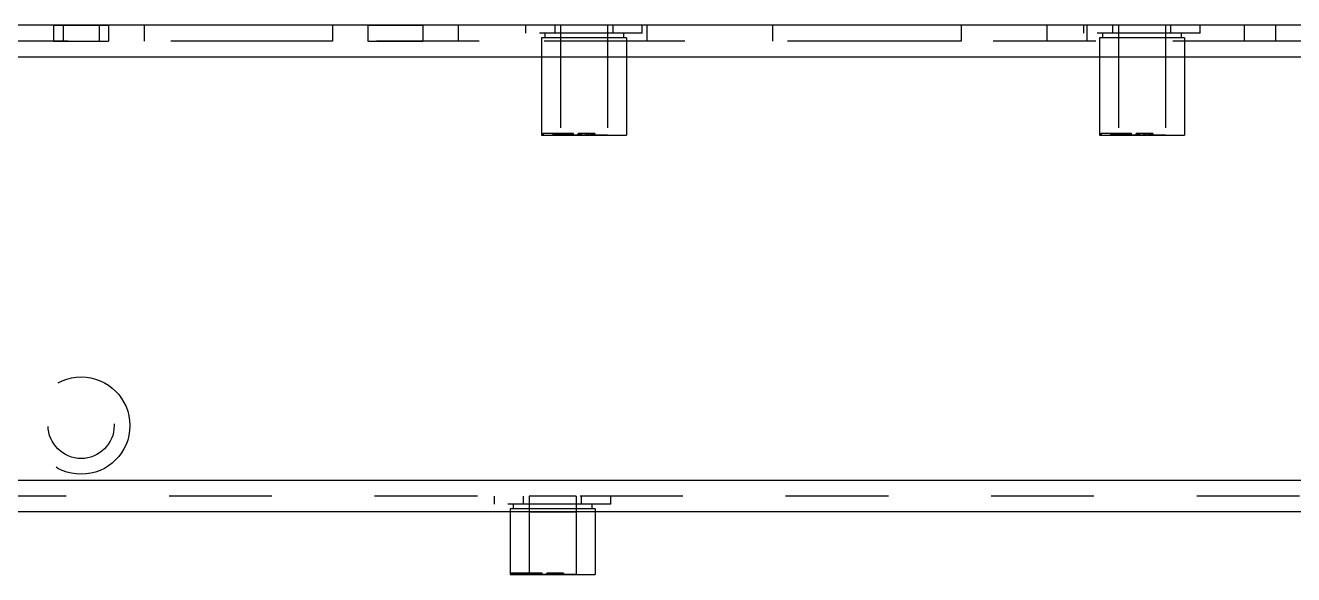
# Model space of a CAD drawing. Header units: millimetres. Extents: x 1262 to 3787, y 0 to 841.
# Drawn here: x 3001.7 to 3082.4, y 243.2 to 278.2 of the extents above; entities that cross this region are included whole.
import ezdxf

# ---------------------------------------------------------------- set-up
doc = ezdxf.new("R2010")
doc.units = ezdxf.units.MM
doc.header["$LTSCALE"] = 65.395
doc.linetypes.add('HIDDEN', pattern=[0.2, 0.1, -0.1])
doc.layers.get('0').update_dxf_attribs({"linetype": 'CONTINUOUS'})
doc.layers.add('02___PRT_ALL_AXES', color=7, linetype='CONTINUOUS')
doc.layers.add('DEFAULT_2', color=8, linetype='HIDDEN')

msp = doc.modelspace()

# ---------------------------------------------------------------- linework, layer by layer
at = {"color": 3, "linetype": 'Continuous'}
for p, q in [((3160.21, 278.226), (2750.21, 278.226)), ((2974.68, 276.226), (3095.93, 276.226)), ((3161.21, 249.226), (2749.21, 249.226)), ((3161.21, 247.226), (2749.21, 247.226))]:
    msp.add_line(p, q, dxfattribs=at)
at = {"color": 7, "linetype": 'Continuous'}
for p, q in [((3032.51, 247.226), (3032.51, 243.226)), ((3037.91, 247.226), (3037.91, 243.226)), ((3032.51, 243.226), (3037.91, 243.226)), ((3032.591, 243.326), (3032.562, 243.326)), ((3032.562, 243.326), (3032.562, 243.226)), ((3032.591, 243.326), (3032.591, 243.226)), ((3033.896, 243.326), (3033.743, 243.326)), ((3033.743, 243.326), (3033.743, 243.226)), ((3033.82, 243.226), (3033.82, 243.326)), ((3033.896, 243.326), (3033.896, 243.226)), ((3035.027, 243.326), (3034.9, 243.326)), ((3034.9, 243.326), (3034.9, 243.226)), ((3034.972, 243.226), (3034.972, 243.326)), ((3035.027, 243.326), (3035.027, 243.226)), ((3035.486, 243.326), (3035.319, 243.326)), ((3035.319, 243.326), (3035.319, 243.226)), ((3035.395, 243.226), (3035.395, 243.326)), ((3035.486, 243.326), (3035.486, 243.226)), ((3035.898, 243.326), (3035.775, 243.326)), ((3035.775, 243.326), (3035.775, 243.226)), ((3035.83, 243.226), (3035.83, 243.326)), ((3035.898, 243.326), (3035.898, 243.226))]:
    msp.add_line(p, q, dxfattribs=at)
at = {"layer": '02___PRT_ALL_AXES', "color": 8, "linetype": 'HIDDEN'}
for p, q in [((3003.46, 278.226), (3003.46, 277.226)), ((3003.46, 278.226), (3006.96, 278.226)), ((3004.06, 278.226), (3004.06, 277.226)), ((3006.36, 278.226), (3006.36, 277.226)), ((3006.96, 278.226), (3006.96, 277.226)), ((3009.21, 278.226), (3009.21, 277.226)), ((3021.21, 278.226), (3009.21, 278.226)), ((3021.21, 278.226), (3021.21, 277.226)), ((3023.46, 278.226), (3026.96, 278.226)), ((3023.46, 278.226), (3023.46, 277.226)), ((3026.96, 278.226), (3026.96, 277.226)), ((3041.21, 278.226), (3029.21, 278.226)), ((3029.21, 278.226), (3029.21, 277.226)), ((3035.71, 278.226), (3035.71, 271.226)), ((3038.71, 278.226), (3038.71, 271.226)), ((3041.21, 278.226), (3041.21, 277.226)), ((3061.21, 278.226), (3049.21, 278.226)), ((3049.21, 278.226), (3049.21, 277.226)), ((3061.21, 278.226), (3061.21, 277.226)), ((3081.21, 278.226), (3069.21, 278.226)), ((3069.21, 278.226), (3069.21, 277.226)), ((3071.21, 278.226), (3071.21, 271.226)), ((3074.21, 278.226), (3074.21, 271.226)), ((3081.21, 278.226), (3081.21, 277.226)), ((3003.46, 277.226), (3006.96, 277.226)), ((3021.21, 277.226), (3009.21, 277.226)), ((3023.46, 277.226), (3026.96, 277.226)), ((3041.21, 277.226), (3029.21, 277.226)), ((3034.51, 277.426), (3034.51, 271.226)), ((3039.91, 277.426), (3039.91, 271.226)), ((3061.21, 277.226), (3049.21, 277.226)), ((3081.21, 277.226), (3069.21, 277.226)), ((3070.01, 277.426), (3070.01, 271.226)), ((3075.41, 277.426), (3075.41, 271.226)), ((3038.71, 271.226), (3035.71, 271.226)), ((3074.21, 271.226), (3071.21, 271.226)), ((3036.71, 248.226), (3033.71, 248.226)), ((3033.71, 248.226), (3033.71, 243.226)), ((3036.71, 248.226), (3036.71, 243.226)), ((3032.51, 247.426), (3032.51, 247.226)), ((3033.71, 247.226), (3036.71, 247.226)), ((3037.91, 247.426), (3037.91, 247.226)), ((3036.71, 243.226), (3033.71, 243.226))]:
    msp.add_line(p, q, dxfattribs=at)
at = {"layer": '02___PRT_ALL_AXES', "color": 7, "linetype": 'Continuous'}
for p, q in [((3032.51, 247.226), (3032.51, 243.226)), ((3037.91, 247.226), (3037.91, 243.226))]:
    msp.add_line(p, q, dxfattribs=at)
at = {"layer": 'DEFAULT_2', "color": 8, "linetype": 'HIDDEN'}
for p, q in [((3033.515, 277.726), (3033.515, 278.226)), ((3040.905, 277.726), (3033.515, 277.726)), ((3034.71, 277.726), (3034.71, 277.426)), ((3035.362, 277.726), (3035.362, 278.226)), ((3039.057, 277.726), (3039.057, 278.226)), ((3039.71, 277.726), (3039.71, 277.426)), ((3040.905, 277.726), (3040.905, 278.226)), ((3066.66, 278.226), (3066.66, 277.226)), ((3069.015, 277.726), (3069.015, 278.226)), ((3076.405, 277.726), (3069.015, 277.726)), ((3070.21, 277.726), (3070.21, 277.426)), ((3070.862, 277.726), (3070.862, 278.226)), ((3074.557, 277.726), (3074.557, 278.226)), ((3075.21, 277.726), (3075.21, 277.426)), ((3076.405, 277.726), (3076.405, 278.226)), ((3079.21, 278.226), (3079.21, 277.226)), ((3095.93, 277.226), (2974.68, 277.226)), ((3039.91, 277.426), (3034.51, 277.426)), ((3034.51, 277.426), (3034.51, 271.226)), ((3039.91, 277.426), (3039.91, 271.226)), ((3075.41, 277.426), (3070.01, 277.426)), ((3070.01, 277.426), (3070.01, 271.226)), ((3075.41, 277.426), (3075.41, 271.226)), ((3034.51, 271.226), (3039.91, 271.226)), ((3036.543, 271.326), (3034.585, 271.326)), ((3034.585, 271.326), (3034.585, 271.226)), ((3034.616, 271.326), (3034.616, 271.226)), ((3035.237, 271.226), (3035.237, 271.326)), ((3035.242, 271.226), (3035.242, 271.326)), ((3035.262, 271.226), (3035.262, 271.326)), ((3035.286, 271.226), (3035.286, 271.326)), ((3035.365, 271.226), (3035.365, 271.326)), ((3035.38, 271.226), (3035.38, 271.326)), ((3035.384, 271.226), (3035.384, 271.326)), ((3035.393, 271.226), (3035.393, 271.326)), ((3035.408, 271.226), (3035.408, 271.326)), ((3035.41, 271.226), (3035.41, 271.326)), ((3035.419, 271.226), (3035.419, 271.326)), ((3035.442, 271.226), (3035.442, 271.326)), ((3035.451, 271.226), (3035.451, 271.326)), ((3035.453, 271.226), (3035.453, 271.326)), ((3035.469, 271.226), (3035.469, 271.326)), ((3035.477, 271.226), (3035.477, 271.326)), ((3035.481, 271.226), (3035.481, 271.326)), ((3035.529, 271.226), (3035.529, 271.326)), ((3035.575, 271.226), (3035.575, 271.326)), ((3035.599, 271.226), (3035.599, 271.326)), ((3035.603, 271.226), (3035.603, 271.326)), ((3035.606, 271.226), (3035.606, 271.326)), ((3035.618, 271.226), (3035.618, 271.326)), ((3035.619, 271.226), (3035.619, 271.326)), ((3035.624, 271.226), (3035.624, 271.326)), ((3035.633, 271.226), (3035.633, 271.326)), ((3035.637, 271.226), (3035.637, 271.326)), ((3035.662, 271.226), (3035.662, 271.326)), ((3035.687, 271.226), (3035.687, 271.326)), ((3035.703, 271.226), (3035.703, 271.326)), ((3035.707, 271.226), (3035.707, 271.326)), ((3035.717, 271.226), (3035.717, 271.326)), ((3035.723, 271.226), (3035.723, 271.326)), ((3035.741, 271.226), (3035.741, 271.326)), ((3035.743, 271.326), (3035.743, 271.226)), ((3035.751, 271.226), (3035.751, 271.326)), ((3035.792, 271.226), (3035.792, 271.326)), ((3035.82, 271.226), (3035.82, 271.326)), ((3035.83, 271.226), (3035.83, 271.326)), ((3035.862, 271.226), (3035.862, 271.326)), ((3035.865, 271.226), (3035.865, 271.326)), ((3035.888, 271.226), (3035.888, 271.326)), ((3035.896, 271.326), (3035.896, 271.226)), ((3035.903, 271.226), (3035.903, 271.326)), ((3035.906, 271.226), (3035.906, 271.326)), ((3035.91, 271.226), (3035.91, 271.326)), ((3035.927, 271.226), (3035.927, 271.326)), ((3035.969, 271.226), (3035.969, 271.326)), ((3035.971, 271.226), (3035.971, 271.326)), ((3035.972, 271.226), (3035.972, 271.326)), ((3035.977, 271.226), (3035.977, 271.326)), ((3035.983, 271.226), (3035.983, 271.326)), ((3035.999, 271.226), (3035.999, 271.326)), ((3036.024, 271.226), (3036.024, 271.326)), ((3036.027, 271.226), (3036.027, 271.326)), ((3036.066, 271.226), (3036.066, 271.326)), ((3036.068, 271.226), (3036.068, 271.326)), ((3036.068, 271.226), (3036.068, 271.326)), ((3036.074, 271.226), (3036.074, 271.326)), ((3036.087, 271.226), (3036.087, 271.326)), ((3036.095, 271.226), (3036.095, 271.326)), ((3036.131, 271.226), (3036.131, 271.326)), ((3036.139, 271.226), (3036.139, 271.326)), ((3036.141, 271.226), (3036.141, 271.326)), ((3036.143, 271.226), (3036.143, 271.326)), ((3036.171, 271.226), (3036.171, 271.326)), ((3036.18, 271.226), (3036.18, 271.326)), ((3036.21, 271.226), (3036.21, 271.326)), ((3036.243, 271.226), (3036.243, 271.326)), ((3036.261, 271.226), (3036.261, 271.326)), ((3036.315, 271.226), (3036.315, 271.326)), ((3036.316, 271.226), (3036.316, 271.326)), ((3036.352, 271.226), (3036.352, 271.326)), ((3036.393, 271.226), (3036.393, 271.326)), ((3036.425, 271.226), (3036.425, 271.326)), ((3036.428, 271.226), (3036.428, 271.326)), ((3036.466, 271.226), (3036.466, 271.326)), ((3036.515, 271.226), (3036.515, 271.326)), ((3036.517, 271.226), (3036.517, 271.326)), ((3036.543, 271.226), (3036.543, 271.326)), ((3037.898, 271.326), (3036.832, 271.326)), ((3036.832, 271.226), (3036.832, 271.326)), ((3036.9, 271.326), (3036.9, 271.226)), ((3036.972, 271.226), (3036.972, 271.326)), ((3037.019, 271.226), (3037.019, 271.326)), ((3037.027, 271.326), (3037.027, 271.226)), ((3037.319, 271.326), (3037.319, 271.226)), ((3037.395, 271.226), (3037.395, 271.326)), ((3037.486, 271.326), (3037.486, 271.226)), ((3037.643, 271.226), (3037.643, 271.326)), ((3037.72, 271.226), (3037.72, 271.326)), ((3037.775, 271.326), (3037.775, 271.226)), ((3037.83, 271.226), (3037.83, 271.326)), ((3037.898, 271.326), (3037.898, 271.226)), ((3070.01, 271.226), (3075.41, 271.226)), ((3072.043, 271.326), (3070.085, 271.326)), ((3070.085, 271.326), (3070.085, 271.226)), ((3070.116, 271.326), (3070.116, 271.226)), ((3070.737, 271.226), (3070.737, 271.326)), ((3070.742, 271.226), (3070.742, 271.326)), ((3070.762, 271.226), (3070.762, 271.326)), ((3070.786, 271.226), (3070.786, 271.326)), ((3070.865, 271.226), (3070.865, 271.326)), ((3070.88, 271.226), (3070.88, 271.326)), ((3070.884, 271.226), (3070.884, 271.326)), ((3070.893, 271.226), (3070.893, 271.326)), ((3070.908, 271.226), (3070.908, 271.326)), ((3070.91, 271.226), (3070.91, 271.326)), ((3070.919, 271.226), (3070.919, 271.326)), ((3070.942, 271.226), (3070.942, 271.326)), ((3070.951, 271.226), (3070.951, 271.326)), ((3070.953, 271.226), (3070.953, 271.326)), ((3070.969, 271.226), (3070.969, 271.326)), ((3070.977, 271.226), (3070.977, 271.326)), ((3070.981, 271.226), (3070.981, 271.326)), ((3071.029, 271.226), (3071.029, 271.326)), ((3071.075, 271.226), (3071.075, 271.326)), ((3071.099, 271.226), (3071.099, 271.326)), ((3071.103, 271.226), (3071.103, 271.326)), ((3071.106, 271.226), (3071.106, 271.326)), ((3071.118, 271.226), (3071.118, 271.326)), ((3071.119, 271.226), (3071.119, 271.326)), ((3071.124, 271.226), (3071.124, 271.326)), ((3071.133, 271.226), (3071.133, 271.326)), ((3071.137, 271.226), (3071.137, 271.326)), ((3071.162, 271.226), (3071.162, 271.326)), ((3071.187, 271.226), (3071.187, 271.326)), ((3071.203, 271.226), (3071.203, 271.326)), ((3071.207, 271.226), (3071.207, 271.326)), ((3071.217, 271.226), (3071.217, 271.326)), ((3071.223, 271.226), (3071.223, 271.326)), ((3071.241, 271.226), (3071.241, 271.326)), ((3071.243, 271.326), (3071.243, 271.226)), ((3071.251, 271.226), (3071.251, 271.326)), ((3071.292, 271.226), (3071.292, 271.326)), ((3071.32, 271.226), (3071.32, 271.326)), ((3071.33, 271.226), (3071.33, 271.326)), ((3071.362, 271.226), (3071.362, 271.326)), ((3071.365, 271.226), (3071.365, 271.326)), ((3071.388, 271.226), (3071.388, 271.326)), ((3071.396, 271.326), (3071.396, 271.226)), ((3071.403, 271.226), (3071.403, 271.326)), ((3071.406, 271.226), (3071.406, 271.326)), ((3071.41, 271.226), (3071.41, 271.326)), ((3071.427, 271.226), (3071.427, 271.326)), ((3071.469, 271.226), (3071.469, 271.326)), ((3071.471, 271.226), (3071.471, 271.326)), ((3071.472, 271.226), (3071.472, 271.326)), ((3071.477, 271.226), (3071.477, 271.326)), ((3071.483, 271.226), (3071.483, 271.326)), ((3071.499, 271.226), (3071.499, 271.326)), ((3071.524, 271.226), (3071.524, 271.326)), ((3071.527, 271.226), (3071.527, 271.326)), ((3071.566, 271.226), (3071.566, 271.326)), ((3071.568, 271.226), (3071.568, 271.326)), ((3071.568, 271.226), (3071.568, 271.326)), ((3071.574, 271.226), (3071.574, 271.326)), ((3071.587, 271.226), (3071.587, 271.326)), ((3071.595, 271.226), (3071.595, 271.326)), ((3071.631, 271.226), (3071.631, 271.326)), ((3071.639, 271.226), (3071.639, 271.326)), ((3071.641, 271.226), (3071.641, 271.326)), ((3071.643, 271.226), (3071.643, 271.326)), ((3071.671, 271.226), (3071.671, 271.326)), ((3071.68, 271.226), (3071.68, 271.326)), ((3071.71, 271.226), (3071.71, 271.326)), ((3071.743, 271.226), (3071.743, 271.326)), ((3071.761, 271.226), (3071.761, 271.326)), ((3071.815, 271.226), (3071.815, 271.326)), ((3071.816, 271.226), (3071.816, 271.326)), ((3071.852, 271.226), (3071.852, 271.326)), ((3071.893, 271.226), (3071.893, 271.326)), ((3071.925, 271.226), (3071.925, 271.326)), ((3071.928, 271.226), (3071.928, 271.326)), ((3071.966, 271.226), (3071.966, 271.326)), ((3072.015, 271.226), (3072.015, 271.326)), ((3072.017, 271.226), (3072.017, 271.326)), ((3072.043, 271.226), (3072.043, 271.326)), ((3073.398, 271.326), (3072.332, 271.326)), ((3072.332, 271.226), (3072.332, 271.326)), ((3072.4, 271.326), (3072.4, 271.226)), ((3072.472, 271.226), (3072.472, 271.326)), ((3072.519, 271.226), (3072.519, 271.326)), ((3072.527, 271.326), (3072.527, 271.226)), ((3072.819, 271.326), (3072.819, 271.226)), ((3072.895, 271.226), (3072.895, 271.326)), ((3072.986, 271.326), (3072.986, 271.226)), ((3073.143, 271.226), (3073.143, 271.326)), ((3073.22, 271.226), (3073.22, 271.326)), ((3073.275, 271.326), (3073.275, 271.226)), ((3073.33, 271.226), (3073.33, 271.326)), ((3073.398, 271.326), (3073.398, 271.226)), ((3161.21, 248.226), (2749.21, 248.226)), ((3031.515, 247.726), (3031.515, 248.226)), ((3033.362, 247.726), (3033.362, 248.226)), ((3037.057, 247.726), (3037.057, 248.226)), ((3038.905, 247.726), (3038.905, 248.226)), ((3038.905, 247.726), (3031.515, 247.726)), ((3037.91, 247.426), (3032.51, 247.426)), ((3032.51, 247.426), (3032.51, 247.226)), ((3032.71, 247.726), (3032.71, 247.426)), ((3037.71, 247.726), (3037.71, 247.426)), ((3037.91, 247.426), (3037.91, 247.226)), ((3032.562, 243.326), (3032.56, 243.326)), ((3032.56, 243.226), (3032.56, 243.326)), ((3033.743, 243.326), (3032.591, 243.326)), ((3032.599, 243.226), (3032.599, 243.326)), ((3032.633, 243.226), (3032.633, 243.326)), ((3032.665, 243.226), (3032.665, 243.326)), ((3032.668, 243.226), (3032.668, 243.326)), ((3032.668, 243.226), (3032.668, 243.326)), ((3032.693, 243.226), (3032.693, 243.326)), ((3032.696, 243.226), (3032.696, 243.326)), ((3032.718, 243.226), (3032.718, 243.326)), ((3032.732, 243.226), (3032.732, 243.326)), ((3032.749, 243.226), (3032.749, 243.326)), ((3032.763, 243.226), (3032.763, 243.326)), ((3032.787, 243.226), (3032.787, 243.326)), ((3032.807, 243.226), (3032.807, 243.326)), ((3032.814, 243.226), (3032.814, 243.326)), ((3032.846, 243.226), (3032.846, 243.326)), ((3032.848, 243.226), (3032.848, 243.326)), ((3032.879, 243.226), (3032.879, 243.326)), ((3032.907, 243.226), (3032.907, 243.326)), ((3032.915, 243.226), (3032.915, 243.326)), ((3032.959, 243.226), (3032.959, 243.326)), ((3032.987, 243.226), (3032.987, 243.326)), ((3033.042, 243.226), (3033.042, 243.326)), ((3033.056, 243.226), (3033.056, 243.326)), ((3033.061, 243.226), (3033.061, 243.326)), ((3033.081, 243.226), (3033.081, 243.326)), ((3033.093, 243.226), (3033.093, 243.326)), ((3033.106, 243.226), (3033.106, 243.326)), ((3033.108, 243.226), (3033.108, 243.326)), ((3033.141, 243.226), (3033.141, 243.326)), ((3033.174, 243.226), (3033.174, 243.326)), ((3033.184, 243.226), (3033.184, 243.326)), ((3033.212, 243.226), (3033.212, 243.326)), ((3033.214, 243.226), (3033.214, 243.326)), ((3033.237, 243.226), (3033.237, 243.326)), ((3033.242, 243.226), (3033.242, 243.326)), ((3033.262, 243.226), (3033.262, 243.326)), ((3033.286, 243.226), (3033.286, 243.326)), ((3033.374, 243.226), (3033.374, 243.326)), ((3033.38, 243.226), (3033.38, 243.326)), ((3033.384, 243.226), (3033.384, 243.326)), ((3033.408, 243.226), (3033.408, 243.326)), ((3033.41, 243.226), (3033.41, 243.326)), ((3033.419, 243.226), (3033.419, 243.326)), ((3033.442, 243.226), (3033.442, 243.326)), ((3033.451, 243.226), (3033.451, 243.326)), ((3033.453, 243.226), (3033.453, 243.326)), ((3033.477, 243.226), (3033.477, 243.326)), ((3033.478, 243.226), (3033.478, 243.326)), ((3033.481, 243.226), (3033.481, 243.326)), ((3033.507, 243.226), (3033.507, 243.326)), ((3033.575, 243.226), (3033.575, 243.326)), ((3033.599, 243.226), (3033.599, 243.326)), ((3033.603, 243.226), (3033.603, 243.326)), ((3033.606, 243.226), (3033.606, 243.326)), ((3033.618, 243.226), (3033.618, 243.326)), ((3033.619, 243.226), (3033.619, 243.326)), ((3033.624, 243.226), (3033.624, 243.326)), ((3033.633, 243.226), (3033.633, 243.326)), ((3033.637, 243.226), (3033.637, 243.326)), ((3033.662, 243.226), (3033.662, 243.326)), ((3033.687, 243.226), (3033.687, 243.326)), ((3033.703, 243.226), (3033.703, 243.326)), ((3033.707, 243.226), (3033.707, 243.326)), ((3033.717, 243.226), (3033.717, 243.326)), ((3033.723, 243.226), (3033.723, 243.326)), ((3033.741, 243.226), (3033.741, 243.326)), ((3033.751, 243.226), (3033.751, 243.326)), ((3033.792, 243.226), (3033.792, 243.326)), ((3033.83, 243.226), (3033.83, 243.326)), ((3033.862, 243.226), (3033.862, 243.326)), ((3033.865, 243.226), (3033.865, 243.326)), ((3033.888, 243.226), (3033.888, 243.326)), ((3034.543, 243.326), (3033.896, 243.326)), ((3033.903, 243.226), (3033.903, 243.326)), ((3033.906, 243.226), (3033.906, 243.326)), ((3033.91, 243.226), (3033.91, 243.326)), ((3033.927, 243.226), (3033.927, 243.326)), ((3033.969, 243.226), (3033.969, 243.326)), ((3033.971, 243.226), (3033.971, 243.326)), ((3033.972, 243.226), (3033.972, 243.326)), ((3033.977, 243.226), (3033.977, 243.326)), ((3033.983, 243.226), (3033.983, 243.326)), ((3033.999, 243.226), (3033.999, 243.326)), ((3034.024, 243.226), (3034.024, 243.326)), ((3034.027, 243.226), (3034.027, 243.326)), ((3034.066, 243.226), (3034.066, 243.326)), ((3034.068, 243.226), (3034.068, 243.326)), ((3034.068, 243.226), (3034.068, 243.326)), ((3034.074, 243.226), (3034.074, 243.326)), ((3034.087, 243.226), (3034.087, 243.326)), ((3034.095, 243.226), (3034.095, 243.326)), ((3034.131, 243.226), (3034.131, 243.326)), ((3034.139, 243.226), (3034.139, 243.326)), ((3034.141, 243.226), (3034.141, 243.326)), ((3034.143, 243.226), (3034.143, 243.326)), ((3034.171, 243.226), (3034.171, 243.326)), ((3034.18, 243.226), (3034.18, 243.326)), ((3034.21, 243.226), (3034.21, 243.326)), ((3034.243, 243.226), (3034.243, 243.326)), ((3034.261, 243.226), (3034.261, 243.326)), ((3034.315, 243.226), (3034.315, 243.326)), ((3034.316, 243.226), (3034.316, 243.326)), ((3034.352, 243.226), (3034.352, 243.326)), ((3034.393, 243.226), (3034.393, 243.326)), ((3034.425, 243.226), (3034.425, 243.326)), ((3034.428, 243.226), (3034.428, 243.326)), ((3034.466, 243.226), (3034.466, 243.326)), ((3034.515, 243.226), (3034.515, 243.326)), ((3034.517, 243.226), (3034.517, 243.326)), ((3034.543, 243.226), (3034.543, 243.326)), ((3034.9, 243.326), (3034.832, 243.326)), ((3034.832, 243.226), (3034.832, 243.326)), ((3035.019, 243.226), (3035.019, 243.326)), ((3035.319, 243.326), (3035.027, 243.326)), ((3035.775, 243.326), (3035.486, 243.326)), ((3035.643, 243.226), (3035.643, 243.326)), ((3035.72, 243.226), (3035.72, 243.326))]:
    msp.add_line(p, q, dxfattribs=at)
for radius in [3.1, 2.1]:
    msp.add_circle((3005.21, 252.726), radius, dxfattribs=at)

doc.saveas('drawing.dxf')
